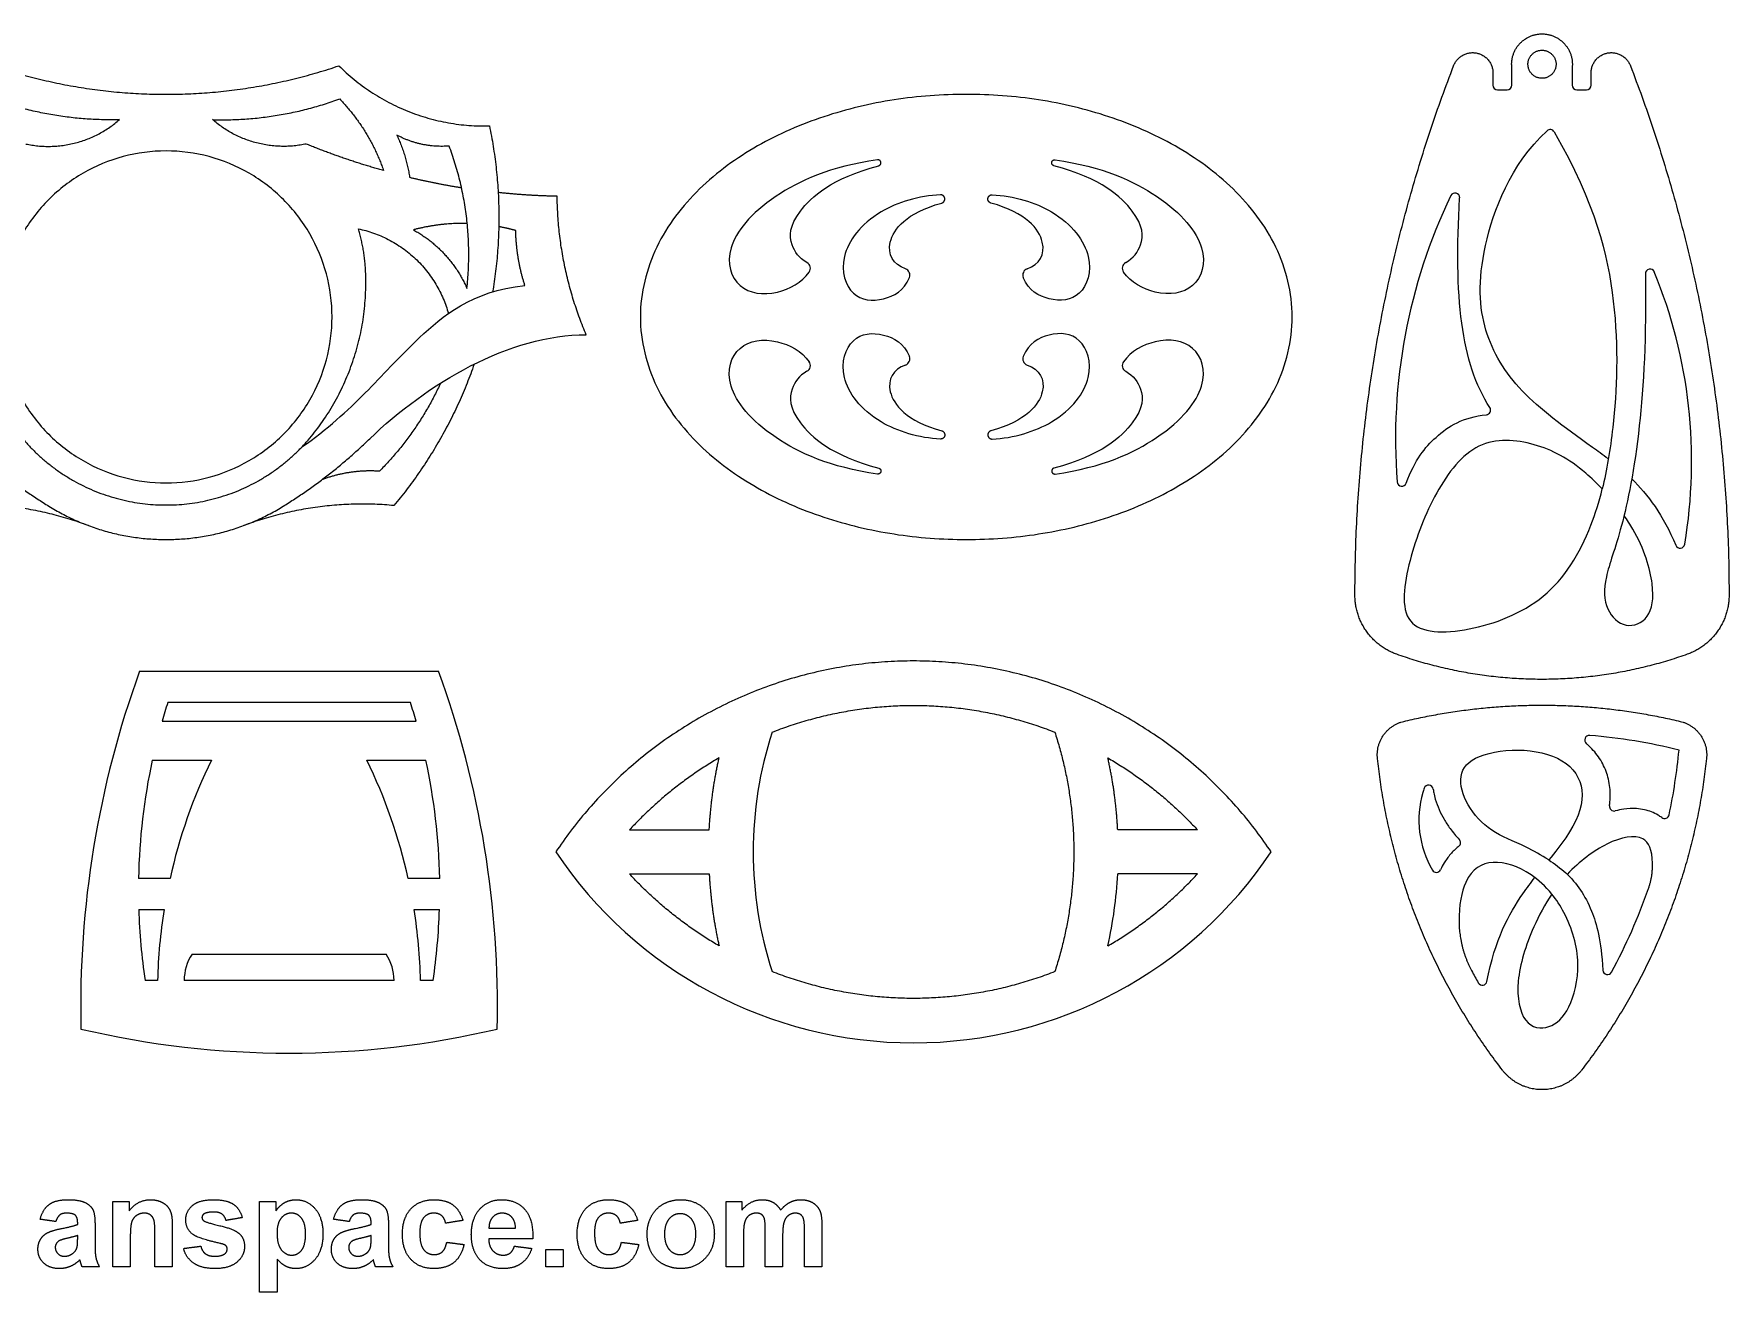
# Model space of a CAD drawing. Header units: millimetres. Extents: x -105 to 105, y -117 to 106.
# Drawn here: x 11.4 to 104.9, y -117.2 to -47.8 of the extents above; entities that cross this region are included whole.
import ezdxf

# ---------------------------------------------------------------- set-up
doc = ezdxf.new("R2010")
doc.units = ezdxf.units.MM
doc.header["$MEASUREMENT"] = 0
doc.layers.add('Layer 03', color=5, linetype='Continuous')

msp = doc.modelspace()

# ---------------------------------------------------------------- linework, layer by layer
at = {"layer": 'Layer 03'}
for p, q in [((91.848, -49.996), (91.848, -50.661)), ((92.884, -50.661), (92.884, -49.645)), ((96.22, -49.645), (96.22, -50.661)), ((97.256, -50.661), (97.256, -49.996)), ((92.106, -50.919), (92.626, -50.919)), ((96.478, -50.919), (96.998, -50.919)), ((17.249, -82.976), (33.736, -82.976)), ((25.493, -84.693), (18.804, -84.693)), ((32.182, -84.693), (25.493, -84.693)), ((18.492, -85.723), (25.493, -85.723)), ((25.493, -85.723), (32.494, -85.723)), ((17.953, -87.868), (21.214, -87.868)), ((29.772, -87.868), (33.033, -87.868)), ((44.254, -91.72), (48.651, -91.72)), ((75.562, -91.72), (71.165, -91.72)), ((44.254, -94.145), (48.651, -94.145)), ((75.562, -94.145), (71.165, -94.145)), ((18.93, -94.391), (17.193, -94.391)), ((33.793, -94.391), (32.056, -94.391)), ((17.204, -96.108), (17.249, -96.108)), ((17.249, -96.108), (18.603, -96.108)), ((32.383, -96.108), (33.736, -96.108)), ((33.736, -96.108), (33.782, -96.108)), ((20.143, -98.56), (25.493, -98.56)), ((25.493, -98.56), (30.843, -98.56)), ((18.244, -100.019), (17.556, -100.019)), ((25.493, -100.019), (19.711, -100.019)), ((31.275, -100.019), (25.493, -100.019)), ((33.43, -100.019), (32.742, -100.019))]:
    msp.add_line(p, q, dxfattribs=at)
for centre, radius, start, end in [((92.106, -50.661), 0.258, 180, 270), ((92.626, -50.661), 0.258, 270, 360), ((96.478, -50.661), 0.258, 180, 270), ((96.998, -50.661), 0.258, 270, 0), ((95.003, -53.37), 0.258, 29.83113, 132.97352), ((117.45, -70.153), 30.973, 154.375, 184.41409), ((89.756, -56.869), 0.258, 356.54177, 154.375), ((53.862, -60.765), 0.363, 325.08159, 61.64171), ((71.779, -60.765), 0.363, 118.35829, 214.91841), ((59.346, -61.133), 0.363, 338.62985, 69.4742), ((66.295, -61.133), 0.363, 110.5258, 201.37015), ((100.505, -61.059), 0.258, 22.28809, 181.07268), ((75.273, -71.401), 27.526, 350.4348, 22.28809), ((53.862, -66.121), 0.363, 298.35829, 34.91841), ((59.346, -65.753), 0.363, 290.5258, 21.37015), ((66.295, -65.753), 0.363, 158.62985, 249.4742), ((71.779, -66.121), 0.363, 145.08159, 241.64171), ((91.462, -68.581), 0.258, 275.83846, 33.22452), ((86.826, -72.517), 0.258, 184.41409, 339.67727), ((102.163, -75.932), 0.258, 202.68937, 350.4348), ((68.159, -101.433), 54.152, 160.07233, 181.3358), ((-17.173, -101.433), 54.152, 358.6642, 19.92767), ((51.035, -95.031), 33.848, 162.21532, 164.03719), ((-0.049, -95.031), 33.848, 15.96281, 17.78468), ((72.354, -92.932), 21.284, 161.93743, 180), ((97.161, -86.764), 0.258, 85.19505, 229.93136), ((94.552, -117.801), 31.404, 76.08125, 85.19505), ((69.801, -84.192), 32.456, 348.0882, 354.47217), ((51.035, -95.031), 33.848, 167.78253, 178.91614), ((47.484, -100.728), 29.248, 153.91661, 167.48674), ((3.502, -100.728), 29.248, 12.51326, 26.08339), ((-0.049, -95.031), 33.848, 1.08386, 12.21747), ((93.242, -91.183), 5.475, 163.79078, 210.14146), ((92.601, -90.996), 4.808, 160.94074, 163.79078), ((88.3, -89.511), 0.258, 7.81189, 160.94074), ((98.528, -90.422), 0.258, 171.8723, 284.43163), ((101.306, -90.838), 0.258, 232.81794, 348.0882), ((89.806, -92.42), 0.258, 308.09549, 43.97815), ((59.908, -79.724), 23.734, 213.81503, 326.18497), ((72.354, -92.932), 21.284, 180, 198.06257), ((47.462, -92.932), 23.734, 347.39018, 357.07209), ((88.73, -93.802), 0.258, 210.14146, 334.59671), ((69.801, -84.192), 32.456, 331.73681, 340.64766), ((51.035, -95.031), 33.848, 181.82212, 188.47444), ((47.484, -100.728), 29.248, 170.91045, 178.61153), ((3.502, -100.728), 29.248, 1.38847, 9.08955), ((-0.049, -95.031), 33.848, 351.52556, 358.17788), ((22.391, -100.019), 2.68, 147.02149, 180), ((28.595, -100.019), 2.68, 360, 32.97851), ((119.302, -84.192), 32.456, 208.09718, 209.45127), ((98.16, -99.439), 0.258, 183.27048, 331.73681), ((91.265, -100.023), 0.258, 209.45127, 349.16567), ((25.493, -53.974), 50.053, 256.75124, 270), ((25.493, -53.974), 50.053, 270, 283.24876)]:
    msp.add_arc(centre, radius, start, end, dxfattribs=at)
for points, weights, knots in [([(92.884, -49.645), (92.827, -48.916), (93.324, -48.379), (93.82, -47.842), (94.552, -47.842), (95.283, -47.842), (95.78, -48.379), (96.276, -48.916), (96.22, -49.645)], [1, 0.91626223327, 1, 0.91626223327, 1, 0.91626223327, 1, 0.916262253235, 0.999999960071], [78.625301, 78.625301, 78.625301, 79.694731, 79.694731, 80.764162, 80.764162, 81.833592, 81.833592, 82.903023, 82.903023, 82.903023]), ([(89.682, -49.593), (90.017, -48.724), (90.932, -48.894), (91.848, -49.065), (91.848, -49.996)], [0.999999780258, 0.769071179852, 1, 0.769071125039, 0.999999889885], [73.879249, 73.879249, 73.879249, 75.084387, 75.084387, 76.289525, 76.289525, 76.289525]), ([(95.132, -49.002), (94.619, -48.421), (94.038, -48.934), (93.458, -49.448), (93.971, -50.028), (94.484, -50.609), (95.065, -50.096), (95.646, -49.582), (95.132, -49.002)], [1, 0.707106781187, 1, 0.707106781187, 1, 0.707106781187, 1, 0.707106781187, 1], [0, 0, 0, 0.944004, 0.944004, 1.888007, 1.888007, 2.832011, 2.832011, 3.776015, 3.776015, 3.776015]), ([(97.256, -49.996), (97.256, -49.065), (98.171, -48.894), (99.087, -48.724), (99.422, -49.593)], [0.99999984282, 0.769071147317, 1, 0.769071068727, 1], [5.899498, 5.899498, 5.899498, 7.104636, 7.104636, 8.309774, 8.309774, 8.309774]), ([(57.991, -55.108), (58.142, -55.068), (58.111, -54.915), (58.08, -54.762), (57.925, -54.784)], [0.999999870357, 0.728117917739, 1, 0.728117852917, 1], [23.8958057, 23.8958057, 23.8958057, 23.9990948, 23.9990948, 24.1023838, 24.1023838, 24.1023838]), ([(67.65, -55.108), (67.499, -55.068), (67.531, -54.915), (67.562, -54.762), (67.716, -54.784)], [0.999999870357, 0.728117917739, 1, 0.728117852917, 1], [23.8958057, 23.8958057, 23.8958057, 23.9990948, 23.9990948, 24.1023838, 24.1023838, 24.1023838]), ([(61.464, -57.166), (61.663, -57.111), (61.631, -56.907), (61.599, -56.702), (61.393, -56.711)], [1, 0.746052308989, 1, 0.746052308989, 1], [17.8632738, 17.8632738, 17.8632738, 18.0026793, 18.0026793, 18.1420848, 18.1420848, 18.1420848]), ([(64.178, -57.166), (63.978, -57.111), (64.01, -56.907), (64.042, -56.702), (64.249, -56.711)], [1, 0.746052308989, 1, 0.746052308989, 1], [17.8632738, 17.8632738, 17.8632738, 18.0026793, 18.0026793, 18.1420848, 18.1420848, 18.1420848]), ([(61.464, -69.72), (61.663, -69.775), (61.631, -69.979), (61.599, -70.184), (61.393, -70.175)], [0.999999878908, 0.746052369535, 1, 0.746052308989, 1], [17.8632738, 17.8632738, 17.8632738, 18.0026792, 18.0026792, 18.1420848, 18.1420848, 18.1420848]), ([(64.178, -69.72), (63.978, -69.775), (64.01, -69.979), (64.042, -70.184), (64.249, -70.175)], [1, 0.746052308989, 1, 0.746052308989, 1], [17.8632738, 17.8632738, 17.8632738, 18.0026793, 18.0026793, 18.1420848, 18.1420848, 18.1420848]), ([(57.991, -71.778), (58.142, -71.818), (58.111, -71.971), (58.08, -72.124), (57.925, -72.102)], [0.999999870357, 0.728117917739, 1, 0.728117852917, 1], [23.8958057, 23.8958057, 23.8958057, 23.9990948, 23.9990948, 24.1023838, 24.1023838, 24.1023838]), ([(67.65, -71.778), (67.499, -71.818), (67.531, -71.971), (67.562, -72.124), (67.716, -72.102)], [0.999999870357, 0.728117917739, 1, 0.728117852917, 1], [23.8958057, 23.8958057, 23.8958057, 23.9990948, 23.9990948, 24.1023838, 24.1023838, 24.1023838]), ([(79.627, -92.932), (72.577, -82.407), (59.908, -82.407), (47.239, -82.407), (40.189, -92.932)], [0.999999943823, 0.882188681697, 1, 0.882188681697, 0.999999943823], [32.636209, 32.636209, 32.636209, 48.954313, 48.954313, 65.272417, 65.272417, 65.272417]), ([(96.726, -104.969), (95.901, -106.037), (94.552, -106.037), (93.202, -106.037), (92.377, -104.969)], [1, 0.897471943782, 1, 0.897471943782, 1], [29.450637, 29.450637, 29.450637, 31.396379, 31.396379, 33.342121, 33.342121, 33.342121])]:
    msp.add_rational_spline(points, weights, degree=2, knots=knots, dxfattribs=at)
for points, weights in [([(9.185, -49.599), (13.819, -51.168), (18.711, -51.173)], [1, 0.986784512856, 1]), ([(18.711, -51.173), (23.603, -51.168), (28.236, -49.599)], [1, 0.986784512856, 1]), ([(28.236, -49.599), (31.678, -53.027), (36.534, -52.916)], [1, 0.91978858322, 0.999999961752]), ([(84.24, -78.767), (84.253, -63.675), (89.682, -49.593)], [1, 0.983206192838, 0.999999991992]), ([(99.422, -49.593), (104.85, -63.675), (104.864, -78.767)], [1, 0.983206191279, 1]), ([(16.144, -52.569), (12.532, -52.67), (9.14, -51.425)], [1, 0.982007193707, 1]), ([(21.278, -52.569), (24.889, -52.67), (28.281, -51.425)], [1, 0.982007193707, 1]), ([(28.281, -51.425), (29.923, -53.136), (30.701, -55.376)], [1, 0.976933827402, 1]), ([(10.985, -53.911), (13.9, -54.532), (16.144, -52.569)], [1, 0.894148166137, 1]), ([(26.437, -53.911), (23.521, -54.532), (21.278, -52.569)], [0.999999949526, 0.894148191374, 1]), ([(36.534, -52.916), (37.486, -57.471), (36.713, -62.06)], [1, 0.982666411531, 1]), ([(30.701, -55.376), (28.526, -54.768), (26.437, -53.911)], [1, 0.998298663753, 0.999999999189]), ([(34.314, -54.024), (32.78, -54.149), (31.427, -53.417)], [1, 0.958582022368, 1]), ([(31.427, -53.417), (31.961, -54.527), (32.132, -55.747)], [0.999999994268, 0.987979929956, 0.999999994268]), ([(35.293, -61.867), (35.742, -57.828), (34.314, -54.024)], [1, 0.972524203435, 1]), ([(32.132, -55.747), (33.552, -56.086), (34.995, -56.317)], [1, 0.999287266749, 1]), ([(40.269, -56.795), (38.639, -56.76), (37.017, -56.587)], [1, 0.999111879467, 1]), ([(41.876, -64.432), (40.312, -60.773), (40.269, -56.795)], [0.999999990809, 0.98072558709, 1]), ([(29.31, -58.585), (33.213, -59.41), (34.275, -63.254)], [0.999999930551, 0.85435431811, 1]), ([(35.311, -58.289), (33.802, -58.258), (32.342, -58.642)], [1, 0.990436504459, 1]), ([(32.342, -58.642), (34.365, -59.754), (35.293, -61.867)], [0.999999974721, 0.946986064177, 0.999999974721]), ([(37.984, -58.68), (37.522, -58.552), (37.051, -58.465)], [1, 0.999024205173, 1]), ([(38.489, -61.708), (38.017, -60.23), (37.984, -58.68)], [1, 0.989645932387, 1]), ([(26.9, -69.801), (29.941, -65.884), (29.709, -60.931)], [0.999999970531, 0.938199973587, 1]), ([(35.693, -66.05), (34.2, -70.353), (31.268, -73.84)], [1, 0.983376374256, 0.999999992073]), ([(33.838, -67.096), (32.583, -69.82), (30.469, -71.949)], [1, 0.984744482705, 1]), ([(10.522, -69.801), (13.635, -73.81), (18.711, -73.81)], [0.999999951419, 0.898118468932, 1]), ([(18.711, -73.81), (23.787, -73.81), (26.9, -69.801)], [1, 0.898118468932, 0.999999951419]), ([(7.485, -70.16), (9.667, -72.274), (12.25, -73.874)], [1, 0.994228328287, 1]), ([(25.172, -73.874), (27.754, -72.274), (29.936, -70.16)], [1, 0.994228328287, 1]), ([(30.469, -71.949), (28.836, -71.842), (27.303, -72.415)], [1, 0.977768972641, 1]), ([(14.428, -74.941), (10.416, -73.447), (6.153, -73.84)], [1, 0.97496628035, 1]), ([(31.268, -73.84), (27.005, -73.447), (22.994, -74.941)], [1, 0.97496628035, 1]), ([(12.25, -73.874), (15.219, -75.713), (18.711, -75.713)], [1, 0.961805300062, 1]), ([(18.711, -75.713), (22.203, -75.713), (25.172, -73.874)], [1, 0.961805300062, 1]), ([(86.543, -82.037), (84.237, -81.214), (84.24, -78.767)], [0.999999912752, 0.817027195079, 1]), ([(104.864, -78.767), (104.866, -81.214), (102.56, -82.037)], [1, 0.817027195079, 0.999999912752]), ([(94.552, -83.422), (90.428, -83.422), (86.543, -82.037)], [1, 0.985365960314, 0.999999993022]), ([(102.56, -82.037), (98.676, -83.422), (94.552, -83.422)], [0.999999993022, 0.985365960314, 1]), ([(52.119, -86.333), (55.874, -84.857), (59.908, -84.857)], [1, 0.982505885238, 0.999999991658]), ([(59.908, -84.857), (63.942, -84.857), (67.697, -86.333)], [0.999999991658, 0.982505885238, 1]), ([(86.931, -85.737), (90.689, -84.843), (94.552, -84.843)], [1, 0.993202181665, 1]), ([(94.552, -84.843), (98.414, -84.843), (102.172, -85.737)], [1, 0.993202181665, 1]), ([(85.483, -87.782), (85.307, -86.123), (86.931, -85.737)], [1, 0.750743408775, 1]), ([(102.172, -85.737), (103.796, -86.123), (103.62, -87.782)], [1, 0.750743408775, 1]), ([(67.697, -86.333), (68.745, -89.549), (68.745, -92.932)], [1, 0.987602777556, 0.999999994089]), ([(49.192, -87.751), (46.425, -89.364), (44.254, -91.72)], [0.999999994689, 0.988861045517, 1]), ([(48.651, -91.72), (48.754, -89.713), (49.192, -87.751)], [1, 0.996432794521, 0.999999998299]), ([(71.165, -91.72), (71.062, -89.713), (70.623, -87.751)], [1, 0.996432795371, 0.999999996598]), ([(70.623, -87.751), (73.391, -89.364), (75.562, -91.72)], [0.999999994689, 0.988861045517, 1]), ([(92.377, -104.969), (86.499, -97.351), (85.483, -87.782)], [1, 0.962228273323, 1]), ([(103.62, -87.782), (102.604, -97.351), (96.726, -104.969)], [1, 0.962228330738, 1]), ([(68.745, -92.932), (68.745, -96.315), (67.697, -99.532)], [0.999999994089, 0.987602777556, 1]), ([(49.192, -98.114), (46.425, -96.501), (44.254, -94.145)], [0.999999994689, 0.988861045517, 1]), ([(48.651, -94.145), (48.754, -96.152), (49.192, -98.114)], [1, 0.996432794521, 0.999999998299]), ([(70.623, -98.114), (73.391, -96.501), (75.562, -94.145)], [0.999999994689, 0.988861045517, 1]), ([(100.423, -94.947), (100.66, -94.273), (100.644, -93.558)], [1, 0.983883411823, 0.999999992315]), ([(89.978, -96.815), (90.005, -98.23), (90.672, -99.478)], [0.999999986845, 0.972411107114, 0.999999986845]), ([(59.908, -101.008), (55.874, -101.008), (52.119, -99.532)], [0.999999991658, 0.982505885238, 1]), ([(67.697, -99.532), (63.942, -101.008), (59.908, -101.008)], [1, 0.982505885238, 0.999999991658])]:
    msp.add_rational_spline(points, weights, degree=2, dxfattribs=at)
for points, degree in [([(80.787, -63.443), (80.787, -64.77), (80.124, -67.424), (77.654, -70.639), (74.394, -72.995), (70.713, -74.59), (66.814, -75.512), (62.821, -75.813), (58.827, -75.512), (54.928, -74.59), (51.247, -72.995), (47.987, -70.639), (45.517, -67.424), (44.523, -63.443), (45.517, -59.462), (47.987, -56.247), (51.247, -53.891), (54.928, -52.296), (58.827, -51.374), (62.821, -51.073), (66.814, -51.374), (70.713, -52.296), (74.394, -53.891), (77.654, -56.247), (80.124, -59.462), (80.787, -62.116), (80.787, -63.443)], 3), ([(18.711, -72.592), (17.912, -72.592), (16.316, -72.381), (14.084, -71.457), (12.167, -69.986), (10.697, -68.07), (9.772, -65.838), (9.457, -63.443), (9.772, -61.048), (10.697, -58.816), (12.167, -56.9), (14.084, -55.429), (16.316, -54.505), (18.711, -54.189), (21.106, -54.505), (23.338, -55.429), (25.254, -56.9), (26.725, -58.816), (27.649, -61.048), (27.965, -63.443), (27.649, -65.838), (26.725, -68.07), (25.254, -69.986), (23.338, -71.457), (21.106, -72.381), (19.509, -72.592), (18.711, -72.592)], 3), ([(91.678, -68.44), (90.093, -66.02), (89.687, -62.29), (90.013, -56.885)], 3), ([(29.709, -60.931), (29.653, -59.721), (29.31, -58.585)], 2), ([(26.185, -70.628), (27.599, -69.637), (29.836, -67.578), (32.276, -64.833), (35.554, -62.013), (38.489, -61.708)], 3), ([(29.936, -70.16), (33.052, -67.143), (37.676, -64.387), (41.876, -64.432)], 3), ([(99.499, -72.373), (100.376, -73.234), (101.23, -74.369), (101.925, -76.032)], 3), ([(12.265, -112.369), (12.615, -112.104), (13.305, -112.104)], 2), ([(13.305, -112.104), (13.932, -112.104), (14.239, -112.256)], 2), ([(16.679, -112.723), (17.146, -112.104), (17.855, -112.104)], 2), ([(17.855, -112.104), (18.168, -112.104), (18.427, -112.218)], 2), ([(20.167, -112.426), (20.537, -112.104), (21.316, -112.104)], 2), ([(21.316, -112.104), (22.057, -112.104), (22.417, -112.354)], 2), ([(25.227, -112.279), (25.519, -112.104), (25.874, -112.104)], 2), ([(25.874, -112.104), (26.494, -112.104), (26.926, -112.6)], 2), ([(28.438, -112.369), (28.788, -112.104), (29.478, -112.104)], 2), ([(29.478, -112.104), (30.105, -112.104), (30.412, -112.256)], 2), ([(32.209, -112.605), (32.678, -112.104), (33.478, -112.104)], 2), ([(33.478, -112.104), (34.132, -112.104), (34.519, -112.386)], 2), ([(36.009, -112.615), (36.482, -112.104), (37.203, -112.104)], 2), ([(37.203, -112.104), (38.015, -112.104), (38.483, -112.636)], 2), ([(41.839, -112.605), (42.308, -112.104), (43.108, -112.104)], 2), ([(43.108, -112.104), (43.762, -112.104), (44.148, -112.386)], 2), ([(46.122, -112.34), (46.549, -112.104), (47.077, -112.104)], 2), ([(47.077, -112.104), (47.891, -112.104), (48.411, -112.639)], 2), ([(50.444, -112.686), (50.916, -112.104), (51.567, -112.104)], 2), ([(51.567, -112.104), (51.913, -112.104), (52.168, -112.249)], 2), ([(53.096, -112.249), (53.37, -112.104), (53.681, -112.104)], 2), ([(53.681, -112.104), (54.077, -112.104), (54.35, -112.266)], 2), ([(11.771, -113.184), (11.915, -112.634), (12.265, -112.369)], 2), ([(12.853, -112.948), (12.719, -113.05), (12.636, -113.308)], 2), ([(13.228, -112.845), (12.988, -112.845), (12.853, -112.948)], 2), ([(13.711, -112.964), (13.583, -112.845), (13.228, -112.845)], 2), ([(13.839, -113.365), (13.839, -113.084), (13.711, -112.964)], 2), ([(14.239, -112.256), (14.546, -112.407), (14.671, -112.641)], 2), ([(14.671, -112.641), (14.796, -112.875), (14.796, -113.499)], 2), ([(15.784, -115.808), (15.784, -114.002), (15.784, -112.197)], 2), ([(15.784, -112.197), (16.231, -112.197), (16.679, -112.197)], 2), ([(16.679, -112.197), (16.679, -112.46), (16.679, -112.723)], 2), ([(17.078, -112.981), (16.884, -113.117), (16.812, -113.341)], 2), ([(17.516, -112.845), (17.272, -112.845), (17.078, -112.981)], 2), ([(17.842, -112.94), (17.707, -112.845), (17.516, -112.845)], 2), ([(18.038, -113.207), (17.978, -113.035), (17.842, -112.94)], 2), ([(18.427, -112.218), (18.685, -112.333), (18.818, -112.51)], 2), ([(18.818, -112.51), (18.951, -112.687), (19.003, -112.912)], 2), ([(19.003, -112.912), (19.055, -113.138), (19.055, -113.557)], 2), ([(19.796, -113.222), (19.796, -112.748), (20.167, -112.426)], 2), ([(20.8, -112.89), (20.691, -112.966), (20.691, -113.087)], 2), ([(21.339, -112.783), (20.963, -112.783), (20.8, -112.89)], 2), ([(21.799, -112.903), (21.638, -112.783), (21.339, -112.783)], 2), ([(22.018, -113.246), (21.96, -113.022), (21.799, -112.903)], 2), ([(22.417, -112.354), (22.777, -112.603), (22.913, -113.092)], 2), ([(23.87, -112.197), (24.318, -112.197), (24.765, -112.197)], 2), ([(23.87, -117.197), (23.87, -114.697), (23.87, -112.197)], 2), ([(24.765, -112.197), (24.765, -112.46), (24.765, -112.723)], 2), ([(24.765, -112.723), (24.936, -112.453), (25.227, -112.279)], 2), ([(25.624, -112.845), (25.28, -112.845), (25.054, -113.122)], 2), ([(26.177, -113.127), (25.954, -112.845), (25.624, -112.845)], 2), ([(26.926, -112.6), (27.358, -113.096), (27.358, -113.982)], 2), ([(27.944, -113.184), (28.087, -112.634), (28.438, -112.369)], 2), ([(29.026, -112.948), (28.892, -113.05), (28.808, -113.308)], 2), ([(29.401, -112.845), (29.16, -112.845), (29.026, -112.948)], 2), ([(29.884, -112.964), (29.756, -112.845), (29.401, -112.845)], 2), ([(30.012, -113.365), (30.012, -113.084), (29.884, -112.964)], 2), ([(30.412, -112.256), (30.719, -112.407), (30.844, -112.641)], 2), ([(30.844, -112.641), (30.969, -112.875), (30.969, -113.499)], 2), ([(31.74, -114.006), (31.74, -113.106), (32.209, -112.605)], 2), ([(33.471, -112.845), (33.118, -112.845), (32.908, -113.096)], 2), ([(33.903, -112.984), (33.737, -112.845), (33.471, -112.845)], 2), ([(34.117, -113.4), (34.07, -113.124), (33.903, -112.984)], 2), ([(34.519, -112.386), (34.905, -112.668), (35.074, -113.246)], 2), ([(35.537, -114.03), (35.537, -113.127), (36.009, -112.615)], 2), ([(37.246, -112.845), (36.925, -112.845), (36.716, -113.069)], 2), ([(37.755, -113.057), (37.546, -112.845), (37.246, -112.845)], 2), ([(37.975, -113.678), (37.964, -113.27), (37.755, -113.057)], 2), ([(38.483, -112.636), (38.952, -113.167), (38.932, -114.265)], 2), ([(41.37, -114.006), (41.37, -113.106), (41.839, -112.605)], 2), ([(43.101, -112.845), (42.747, -112.845), (42.537, -113.096)], 2), ([(43.533, -112.984), (43.367, -112.845), (43.101, -112.845)], 2), ([(43.747, -113.4), (43.699, -113.124), (43.533, -112.984)], 2), ([(44.148, -112.386), (44.535, -112.668), (44.703, -113.246)], 2), ([(45.228, -113.951), (45.228, -113.472), (45.461, -113.024)], 2), ([(45.461, -113.024), (45.694, -112.576), (46.122, -112.34)], 2), ([(47.051, -112.876), (46.685, -112.876), (46.435, -113.166)], 2), ([(47.665, -113.166), (47.417, -112.876), (47.051, -112.876)], 2), ([(48.411, -112.639), (48.932, -113.175), (48.932, -113.992)], 2), ([(49.58, -112.197), (50.012, -112.197), (50.444, -112.197)], 2), ([(49.58, -115.808), (49.58, -114.002), (49.58, -112.197)], 2), ([(50.444, -112.197), (50.444, -112.441), (50.444, -112.686)], 2), ([(50.86, -112.964), (50.687, -113.083), (50.612, -113.308)], 2), ([(51.251, -112.845), (51.033, -112.845), (50.86, -112.964)], 2), ([(51.536, -112.92), (51.43, -112.845), (51.251, -112.845)], 2), ([(51.691, -113.147), (51.641, -112.994), (51.536, -112.92)], 2), ([(52.168, -112.249), (52.422, -112.393), (52.585, -112.686)], 2), ([(52.585, -112.686), (52.822, -112.393), (53.096, -112.249)], 2), ([(53.027, -112.967), (52.852, -113.09), (52.775, -113.326)], 2), ([(53.4, -112.845), (53.202, -112.845), (53.027, -112.967)], 2), ([(53.804, -113.049), (53.672, -112.845), (53.4, -112.845)], 2), ([(53.901, -113.743), (53.901, -113.206), (53.804, -113.049)], 2), ([(54.35, -112.266), (54.624, -112.428), (54.76, -112.742)], 2), ([(54.76, -112.742), (54.858, -112.974), (54.858, -113.492)], 2), ([(12.636, -113.308), (12.203, -113.246), (11.771, -113.184)], 2), ([(11.791, -114.287), (11.933, -114.047), (12.191, -113.92)], 2), ([(12.191, -113.92), (12.448, -113.792), (12.933, -113.697)], 2), ([(12.933, -113.697), (13.587, -113.571), (13.839, -113.462)], 2), ([(13.839, -113.462), (13.839, -113.414), (13.839, -113.365)], 2), ([(14.796, -113.499), (14.796, -114.058), (14.796, -114.618)], 2), ([(16.812, -113.341), (16.74, -113.566), (16.74, -114.172)], 2), ([(18.098, -113.964), (18.098, -113.379), (18.038, -113.207)], 2), ([(18.098, -115.808), (18.098, -114.886), (18.098, -113.964)], 2), ([(19.055, -113.557), (19.055, -114.682), (19.055, -115.808)], 2), ([(20.225, -114.04), (19.796, -113.746), (19.796, -113.222)], 2), ([(20.691, -113.087), (20.691, -113.191), (20.786, -113.264)], 2), ([(20.786, -113.264), (20.915, -113.361), (21.676, -113.537)], 2), ([(21.676, -113.537), (22.437, -113.713), (22.738, -113.967)], 2), ([(22.913, -113.092), (22.466, -113.169), (22.018, -113.246)], 2), ([(22.738, -113.967), (23.037, -114.223), (23.037, -114.682)], 2), ([(25.054, -113.122), (24.827, -113.398), (24.827, -113.942)], 2), ([(24.827, -113.942), (24.827, -114.565), (25.064, -114.862)], 2), ([(26.401, -113.99), (26.401, -113.409), (26.177, -113.127)], 2), ([(26.184, -114.886), (26.401, -114.613), (26.401, -113.99)], 2), ([(27.358, -113.982), (27.358, -114.892), (26.922, -115.396)], 2), ([(28.808, -113.308), (28.376, -113.246), (27.944, -113.184)], 2), ([(27.963, -114.287), (28.106, -114.047), (28.363, -113.92)], 2), ([(28.363, -113.92), (28.621, -113.792), (29.105, -113.697)], 2), ([(29.105, -113.697), (29.76, -113.571), (30.012, -113.462)], 2), ([(30.012, -113.462), (30.012, -113.414), (30.012, -113.365)], 2), ([(30.969, -113.499), (30.969, -114.058), (30.969, -114.618)], 2), ([(32.908, -113.096), (32.697, -113.346), (32.697, -113.935)], 2), ([(32.697, -113.935), (32.697, -114.589), (32.913, -114.859)], 2), ([(35.074, -113.246), (34.595, -113.323), (34.117, -113.4)], 2), ([(36.716, -113.069), (36.507, -113.293), (36.51, -113.678)], 2), ([(36.51, -113.678), (37.243, -113.678), (37.975, -113.678)], 2), ([(42.537, -113.096), (42.327, -113.346), (42.327, -113.935)], 2), ([(42.327, -113.935), (42.327, -114.589), (42.542, -114.859)], 2), ([(44.703, -113.246), (44.225, -113.323), (43.747, -113.4)], 2), ([(45.461, -115.013), (45.228, -114.577), (45.228, -113.951)], 2), ([(46.435, -113.166), (46.185, -113.456), (46.185, -114.002)], 2), ([(47.913, -113.996), (47.913, -113.456), (47.665, -113.166)], 2), ([(48.932, -113.992), (48.932, -114.816), (48.406, -115.358)], 2), ([(50.612, -113.308), (50.537, -113.532), (50.537, -114.052)], 2), ([(51.74, -113.828), (51.74, -113.301), (51.691, -113.147)], 2), ([(51.74, -115.808), (51.74, -114.818), (51.74, -113.828)], 2), ([(52.775, -113.326), (52.697, -113.562), (52.697, -114.073)], 2), ([(53.901, -115.808), (53.901, -114.775), (53.901, -113.743)], 2), ([(54.858, -113.492), (54.858, -114.65), (54.858, -115.808)], 2), ([(11.648, -114.833), (11.648, -114.526), (11.791, -114.287)], 2), ([(11.968, -115.598), (11.648, -115.295), (11.648, -114.833)], 2), ([(12.784, -114.392), (12.605, -114.525), (12.605, -114.729)], 2), ([(12.605, -114.729), (12.605, -114.929), (12.748, -115.075)], 2), ([(13.282, -114.226), (12.901, -114.31), (12.784, -114.392)], 2), ([(13.839, -114.079), (13.663, -114.141), (13.282, -114.226)], 2), ([(13.585, -115.052), (13.751, -114.922), (13.804, -114.735)], 2), ([(13.804, -114.735), (13.839, -114.613), (13.839, -114.27)], 2), ([(13.839, -114.27), (13.839, -114.175), (13.839, -114.079)], 2), ([(14.796, -114.618), (14.796, -115.095), (14.848, -115.322)], 2), ([(16.74, -114.172), (16.74, -114.99), (16.74, -115.808)], 2), ([(19.673, -114.789), (20.151, -114.728), (20.629, -114.666)], 2), ([(20.234, -115.601), (19.805, -115.302), (19.673, -114.789)], 2), ([(21.692, -114.513), (20.535, -114.253), (20.225, -114.04)], 2), ([(20.629, -114.666), (20.691, -114.939), (20.877, -115.08)], 2), ([(22.012, -114.64), (21.941, -114.571), (21.692, -114.513)], 2), ([(21.955, -115.083), (22.08, -114.986), (22.08, -114.824)], 2), ([(22.08, -114.824), (22.08, -114.713), (22.012, -114.64)], 2), ([(23.037, -114.682), (23.037, -115.182), (22.623, -115.541)], 2), ([(25.064, -114.862), (25.3, -115.16), (25.64, -115.16)], 2), ([(25.64, -115.16), (25.967, -115.16), (26.184, -114.886)], 2), ([(27.821, -114.833), (27.821, -114.526), (27.963, -114.287)], 2), ([(28.141, -115.598), (27.821, -115.295), (27.821, -114.833)], 2), ([(28.957, -114.392), (28.778, -114.525), (28.778, -114.729)], 2), ([(28.778, -114.729), (28.778, -114.929), (28.921, -115.075)], 2), ([(29.455, -114.226), (29.074, -114.31), (28.957, -114.392)], 2), ([(30.012, -114.079), (29.836, -114.141), (29.455, -114.226)], 2), ([(29.758, -115.052), (29.924, -114.922), (29.976, -114.735)], 2), ([(29.976, -114.735), (30.012, -114.613), (30.012, -114.27)], 2), ([(30.012, -114.27), (30.012, -114.175), (30.012, -114.079)], 2), ([(30.969, -114.618), (30.969, -115.095), (31.021, -115.322)], 2), ([(32.21, -115.398), (31.74, -114.895), (31.74, -114.006)], 2), ([(32.913, -114.859), (33.128, -115.129), (33.491, -115.129)], 2), ([(33.934, -114.976), (34.107, -114.823), (34.179, -114.45)], 2), ([(34.179, -114.45), (34.657, -114.512), (35.136, -114.573)], 2), ([(35.136, -114.573), (34.99, -115.23), (34.577, -115.565)], 2), ([(35.895, -115.281), (35.537, -114.785), (35.537, -114.03)], 2), ([(38.932, -114.265), (37.713, -114.265), (36.494, -114.265)], 2), ([(36.494, -114.265), (36.504, -114.689), (36.73, -114.924)], 2), ([(36.73, -114.924), (36.955, -115.16), (37.292, -115.16)], 2), ([(37.677, -115.043), (37.833, -114.926), (37.913, -114.666)], 2), ([(37.913, -114.666), (38.392, -114.728), (38.87, -114.789)], 2), ([(38.87, -114.789), (38.686, -115.332), (38.289, -115.616)], 2), ([(39.642, -115.808), (39.642, -115.329), (39.642, -114.851)], 2), ([(39.642, -114.851), (40.12, -114.851), (40.598, -114.851)], 2), ([(40.598, -114.851), (40.598, -115.329), (40.598, -115.808)], 2), ([(41.839, -115.398), (41.37, -114.895), (41.37, -114.006)], 2), ([(42.542, -114.859), (42.758, -115.129), (43.12, -115.129)], 2), ([(43.564, -114.976), (43.737, -114.823), (43.808, -114.45)], 2), ([(43.808, -114.45), (44.287, -114.512), (44.765, -114.573)], 2), ([(44.765, -114.573), (44.62, -115.23), (44.206, -115.565)], 2), ([(46.185, -114.002), (46.185, -114.548), (46.435, -114.839)], 2), ([(46.435, -114.839), (46.685, -115.129), (47.051, -115.129)], 2), ([(47.051, -115.129), (47.417, -115.129), (47.665, -114.839)], 2), ([(47.665, -114.839), (47.913, -114.548), (47.913, -113.996)], 2), ([(50.537, -114.052), (50.537, -114.93), (50.537, -115.808)], 2), ([(52.697, -114.073), (52.697, -114.94), (52.697, -115.808)], 2), ([(12.845, -115.9), (12.289, -115.9), (11.968, -115.598)], 2), ([(12.748, -115.075), (12.891, -115.221), (13.113, -115.221)], 2), ([(13.438, -115.779), (13.16, -115.9), (12.845, -115.9)], 2), ([(13.113, -115.221), (13.36, -115.221), (13.585, -115.052)], 2), ([(13.961, -115.417), (13.717, -115.658), (13.438, -115.779)], 2), ([(13.995, -115.528), (13.971, -115.444), (13.961, -115.417)], 2), ([(14.086, -115.808), (14.049, -115.713), (13.995, -115.528)], 2), ([(15.043, -115.808), (14.565, -115.808), (14.086, -115.808)], 2), ([(14.848, -115.322), (14.9, -115.549), (15.043, -115.808)], 2), ([(16.74, -115.808), (16.262, -115.808), (15.784, -115.808)], 2), ([(19.055, -115.808), (18.577, -115.808), (18.098, -115.808)], 2), ([(21.399, -115.9), (20.663, -115.9), (20.234, -115.601)], 2), ([(20.877, -115.08), (21.063, -115.221), (21.399, -115.221)], 2), ([(21.399, -115.221), (21.768, -115.221), (21.955, -115.083)], 2), ([(22.623, -115.541), (22.209, -115.9), (21.399, -115.9)], 2), ([(25.331, -115.782), (25.092, -115.664), (24.827, -115.377)], 2), ([(24.827, -115.377), (24.827, -116.287), (24.827, -117.197)], 2), ([(25.866, -115.9), (25.571, -115.9), (25.331, -115.782)], 2), ([(26.922, -115.396), (26.486, -115.9), (25.866, -115.9)], 2), ([(29.018, -115.9), (28.462, -115.9), (28.141, -115.598)], 2), ([(28.921, -115.075), (29.064, -115.221), (29.286, -115.221)], 2), ([(29.611, -115.779), (29.333, -115.9), (29.018, -115.9)], 2), ([(29.286, -115.221), (29.533, -115.221), (29.758, -115.052)], 2), ([(30.134, -115.417), (29.89, -115.658), (29.611, -115.779)], 2), ([(30.167, -115.528), (30.144, -115.444), (30.134, -115.417)], 2), ([(30.259, -115.808), (30.222, -115.713), (30.167, -115.528)], 2), ([(31.216, -115.808), (30.737, -115.808), (30.259, -115.808)], 2), ([(31.021, -115.322), (31.073, -115.549), (31.216, -115.808)], 2), ([(33.468, -115.9), (32.679, -115.9), (32.21, -115.398)], 2), ([(34.577, -115.565), (34.163, -115.9), (33.468, -115.9)], 2), ([(33.491, -115.129), (33.762, -115.129), (33.934, -114.976)], 2), ([(37.294, -115.9), (36.349, -115.9), (35.895, -115.281)], 2), ([(37.292, -115.16), (37.521, -115.16), (37.677, -115.043)], 2), ([(38.289, -115.616), (37.891, -115.9), (37.294, -115.9)], 2), ([(40.598, -115.808), (40.12, -115.808), (39.642, -115.808)], 2), ([(43.098, -115.9), (42.309, -115.9), (41.839, -115.398)], 2), ([(44.206, -115.565), (43.793, -115.9), (43.098, -115.9)], 2), ([(43.12, -115.129), (43.391, -115.129), (43.564, -114.976)], 2), ([(46.142, -115.675), (45.694, -115.449), (45.461, -115.013)], 2), ([(47.083, -115.9), (46.59, -115.9), (46.142, -115.675)], 2), ([(48.406, -115.358), (47.881, -115.9), (47.083, -115.9)], 2), ([(50.537, -115.808), (50.058, -115.808), (49.58, -115.808)], 2), ([(52.697, -115.808), (52.219, -115.808), (51.74, -115.808)], 2), ([(54.858, -115.808), (54.379, -115.808), (53.901, -115.808)], 2), ([(24.827, -117.197), (24.348, -117.197), (23.87, -117.197)], 2)]:
    msp.add_open_spline(points, degree=degree, dxfattribs=at)
for points, knots in [([(98.209, -71.271), (97.91, -71.045), (95.918, -69.627), (93.162, -67.597), (91.179, -64.321), (90.91, -60.16), (92.794, -55.076), (94.827, -53.182)], [-19.582669, -19.582669, -19.582669, -19.582669, -18.771495, -14.078621, -9.385747, -4.692874, -0.173855, -0.173855, -0.173855, -0.173855]), ([(95.226, -53.242), (97.502, -57.211), (98.886, -62.904), (98.62, -68.873), (98.127, -71.883), (97.871, -72.927)], [0.18618, 0.18618, 0.18618, 0.18618, 3.539975, 6.971066, 9.023498, 9.023498, 9.023498, 9.023498]), ([(57.925, -54.784), (55.318, -55.151), (51.596, -56.873), (49.342, -59.747), (50.098, -62.034), (52.234, -62.36), (53.759, -61.548), (54.16, -60.973)], [24.102384, 24.102384, 24.102384, 24.102384, 25.541293, 27.185369, 28.829445, 30.473521, 31.835461, 31.835461, 31.835461, 31.835461]), ([(54.035, -60.445), (53.602, -60.211), (53.054, -59.428), (53.054, -57.925), (55.387, -55.802), (57.991, -55.108)], [20.139647, 20.139647, 20.139647, 20.139647, 21.246889, 22.612642, 23.895806, 23.895806, 23.895806, 23.895806]), ([(71.606, -60.445), (72.039, -60.211), (72.588, -59.428), (72.588, -57.925), (70.254, -55.802), (67.65, -55.108)], [20.139647, 20.139647, 20.139647, 20.139647, 21.246889, 22.612642, 23.895806, 23.895806, 23.895806, 23.895806]), ([(67.716, -54.784), (70.324, -55.151), (74.045, -56.873), (76.299, -59.747), (75.544, -62.034), (73.408, -62.36), (71.883, -61.548), (71.481, -60.973)], [24.102384, 24.102384, 24.102384, 24.102384, 25.541293, 27.185369, 28.829445, 30.473521, 31.835461, 31.835461, 31.835461, 31.835461]), ([(61.393, -56.711), (60.205, -56.761), (57.515, -57.593), (55.633, -60.197), (56.431, -62.484), (58.141, -62.649), (59.398, -62), (59.685, -61.266)], [18.142085, 18.142085, 18.142085, 18.142085, 19.101917, 20.325035, 21.548154, 22.771273, 23.828541, 23.828541, 23.828541, 23.828541]), ([(64.249, -56.711), (65.436, -56.761), (68.126, -57.593), (70.009, -60.197), (69.21, -62.484), (67.5, -62.649), (66.244, -62), (65.956, -61.266)], [18.142085, 18.142085, 18.142085, 18.142085, 19.101917, 20.325036, 21.548154, 22.771273, 23.828541, 23.828541, 23.828541, 23.828541]), ([(59.474, -60.793), (58.8, -60.541), (58.118, -59.482), (59.506, -57.705), (61.464, -57.166)], [15.126972, 15.126972, 15.126972, 15.126972, 16.48047, 17.863274, 17.863274, 17.863274, 17.863274]), ([(66.168, -60.793), (66.841, -60.541), (67.523, -59.482), (66.136, -57.705), (64.178, -57.166)], [15.126972, 15.126972, 15.126972, 15.126972, 16.48047, 17.863274, 17.863274, 17.863274, 17.863274]), ([(100.247, -61.064), (100.312, -64.549), (99.972, -70.298), (98.918, -75.419), (97.921, -77.881), (98, -79.656), (99.152, -80.694), (100.518, -80.146), (100.83, -78.388), (100.136, -76.008), (99.249, -74.641), (99.075, -74.394)], [36.02247, 36.02247, 36.02247, 36.02247, 39.07968, 42.510771, 45.941863, 49.372954, 52.804045, 56.235136, 59.666227, 63.097318, 63.859042, 63.859042, 63.859042, 63.859042]), ([(61.393, -70.175), (60.205, -70.125), (57.515, -69.293), (55.633, -66.689), (56.431, -64.402), (58.141, -64.237), (59.398, -64.886), (59.685, -65.62)], [18.142085, 18.142085, 18.142085, 18.142085, 19.101917, 20.325035, 21.548154, 22.771273, 23.828541, 23.828541, 23.828541, 23.828541]), ([(64.249, -70.175), (65.436, -70.125), (68.126, -69.293), (70.009, -66.689), (69.21, -64.402), (67.5, -64.237), (66.244, -64.886), (65.956, -65.62)], [18.142085, 18.142085, 18.142085, 18.142085, 19.101917, 20.325036, 21.548154, 22.771273, 23.828541, 23.828541, 23.828541, 23.828541]), ([(57.925, -72.102), (55.318, -71.735), (51.596, -70.013), (49.342, -67.139), (50.098, -64.852), (52.234, -64.526), (53.759, -65.338), (54.16, -65.913)], [24.102384, 24.102384, 24.102384, 24.102384, 25.541293, 27.185369, 28.829445, 30.473521, 31.835461, 31.835461, 31.835461, 31.835461]), ([(67.716, -72.102), (70.324, -71.735), (74.045, -70.013), (76.299, -67.139), (75.544, -64.852), (73.408, -64.526), (71.883, -65.338), (71.481, -65.913)], [24.102384, 24.102384, 24.102384, 24.102384, 25.541293, 27.185369, 28.829445, 30.473522, 31.835461, 31.835461, 31.835461, 31.835461]), ([(59.474, -66.093), (58.8, -66.345), (58.118, -67.404), (59.506, -69.181), (61.464, -69.72)], [15.126972, 15.126972, 15.126972, 15.126972, 16.48047, 17.863274, 17.863274, 17.863274, 17.863274]), ([(66.168, -66.093), (66.841, -66.345), (67.523, -67.404), (66.136, -69.181), (64.178, -69.72)], [15.126972, 15.126972, 15.126972, 15.126972, 16.48047, 17.863274, 17.863274, 17.863274, 17.863274]), ([(54.035, -66.441), (53.602, -66.675), (53.054, -67.458), (53.054, -68.961), (55.387, -71.084), (57.991, -71.778)], [20.139647, 20.139647, 20.139647, 20.139647, 21.246889, 22.612642, 23.895806, 23.895806, 23.895806, 23.895806]), ([(71.606, -66.441), (72.039, -66.675), (72.588, -67.458), (72.588, -68.961), (70.254, -71.084), (67.65, -71.778)], [20.139647, 20.139647, 20.139647, 20.139647, 21.246889, 22.612642, 23.895806, 23.895806, 23.895806, 23.895806]), ([(87.068, -72.607), (87.55, -71.304), (88.726, -69.868), (90.19, -68.97), (91.488, -68.838)], [23.351304, 23.351304, 23.351304, 23.351304, 25.85298, 28.713942, 28.713942, 28.713942, 28.713942]), ([(97.871, -72.927), (97.699, -73.628), (96.987, -75.946), (94.941, -79.237), (90.422, -80.94), (86.564, -80.855), (87.126, -76.84), (88.612, -73.003), (90.907, -70.026), (94.219, -70.289), (96.31, -71.399), (97.574, -72.613), (97.871, -72.927)], [8.914615, 8.914615, 8.914615, 8.914615, 10.293273, 13.724364, 17.155455, 20.586546, 24.017637, 27.448728, 30.879819, 34.31091, 37.742001, 38.831827, 38.831827, 38.831827, 38.831827]), ([(94.923, -93.376), (95.275, -92.938), (96.33, -91.621), (97.066, -89.701), (96.146, -87.877), (93.628, -87.141), (90.788, -87.547), (89.86, -88.673), (90.34, -90.373), (91.705, -91.873), (93.303, -92.444), (94.511, -93.106), (94.923, -93.376)], [3.52558, 3.52558, 3.52558, 3.52558, 4.522625, 6.783937, 9.045249, 11.306561, 13.567874, 15.829186, 18.090498, 20.351811, 22.613123, 23.865552, 23.865552, 23.865552, 23.865552]), ([(98.273, -90.386), (98.278, -90.351), (98.321, -90.017), (98.329, -89.373), (98.12, -88.481), (97.694, -87.668), (97.266, -87.194), (97.015, -86.979), (96.995, -86.961)], [2.261541, 2.261541, 2.261541, 2.261541, 2.343212, 3.04558, 3.750595, 4.457097, 5.163571, 5.225943, 5.225943, 5.225943, 5.225943]), ([(88.556, -89.476), (88.565, -89.54), (88.595, -89.724), (88.686, -90.104), (88.867, -90.6), (89.144, -91.141), (89.51, -91.697), (89.809, -92.052), (89.992, -92.241)], [24.849826, 24.849826, 24.849826, 24.849826, 25.001141, 25.283861, 25.758121, 26.226894, 26.694701, 27.304836, 27.304836, 27.304836, 27.304836]), ([(101.15, -91.044), (101.086, -90.995), (100.909, -90.875), (100.593, -90.718), (100.19, -90.595), (99.672, -90.524), (99.13, -90.554), (98.744, -90.633), (98.592, -90.672)], [-0.206949, -0.206949, -0.206949, -0.206949, -0.021016, 0.290425, 0.611432, 0.955018, 1.503377, 1.868635, 1.868635, 1.868635, 1.868635]), ([(100.644, -93.558), (100.624, -92.801), (100.218, -91.866), (98.225, -92.243), (96.618, -93.447), (95.947, -94.172)], [34.572748, 34.572748, 34.572748, 34.572748, 36.180275, 38.288697, 40.263646, 40.263646, 40.263646, 40.263646]), ([(89.965, -92.623), (89.953, -92.632), (89.787, -92.764), (89.564, -92.983), (89.32, -93.294), (89.135, -93.576), (89.023, -93.786), (88.963, -93.913)], [27.639529, 27.639529, 27.639529, 27.639529, 27.674931, 28.134312, 28.363448, 28.592188, 28.918127, 28.918127, 28.918127, 28.918127]), ([(94.923, -93.376), (95.255, -93.592), (96.291, -94.366), (97.301, -95.894), (97.808, -97.788), (97.903, -99.453)], [23.865552, 23.865552, 23.865552, 23.865552, 24.874435, 27.135748, 29.043088, 29.043088, 29.043088, 29.043088]), ([(95.09, -95.259), (94.745, -94.836), (93.688, -93.853), (91.749, -93.243), (90.35, -94.053), (89.959, -95.839), (89.978, -96.815)], [-7.547442, -7.547442, -7.547442, -7.547442, -6.325267, -4.216844, -2.108422, -0.694178, -0.694178, -0.694178, -0.694178]), ([(91.519, -100.072), (91.962, -97.755), (92.924, -95.997), (93.938, -94.626), (94.155, -94.345)], [2.570451, 2.570451, 2.570451, 2.570451, 4.632864, 5.202734, 5.202734, 5.202734, 5.202734]), ([(95.09, -95.259), (95.34, -95.566), (96.108, -96.713), (96.783, -99.16), (96.1, -101.723), (95.003, -102.769), (93.482, -102.58), (93.003, -100.186), (93.857, -97.408), (94.709, -95.825), (95.09, -95.259)], [7.547442, 7.547442, 7.547442, 7.547442, 8.433689, 10.542111, 12.650533, 14.758956, 16.867378, 18.9758, 21.084222, 22.414479, 22.414479, 22.414479, 22.414479])]:
    msp.add_open_spline(points, degree=3, knots=knots, dxfattribs=at)

doc.saveas('drawing.dxf')
